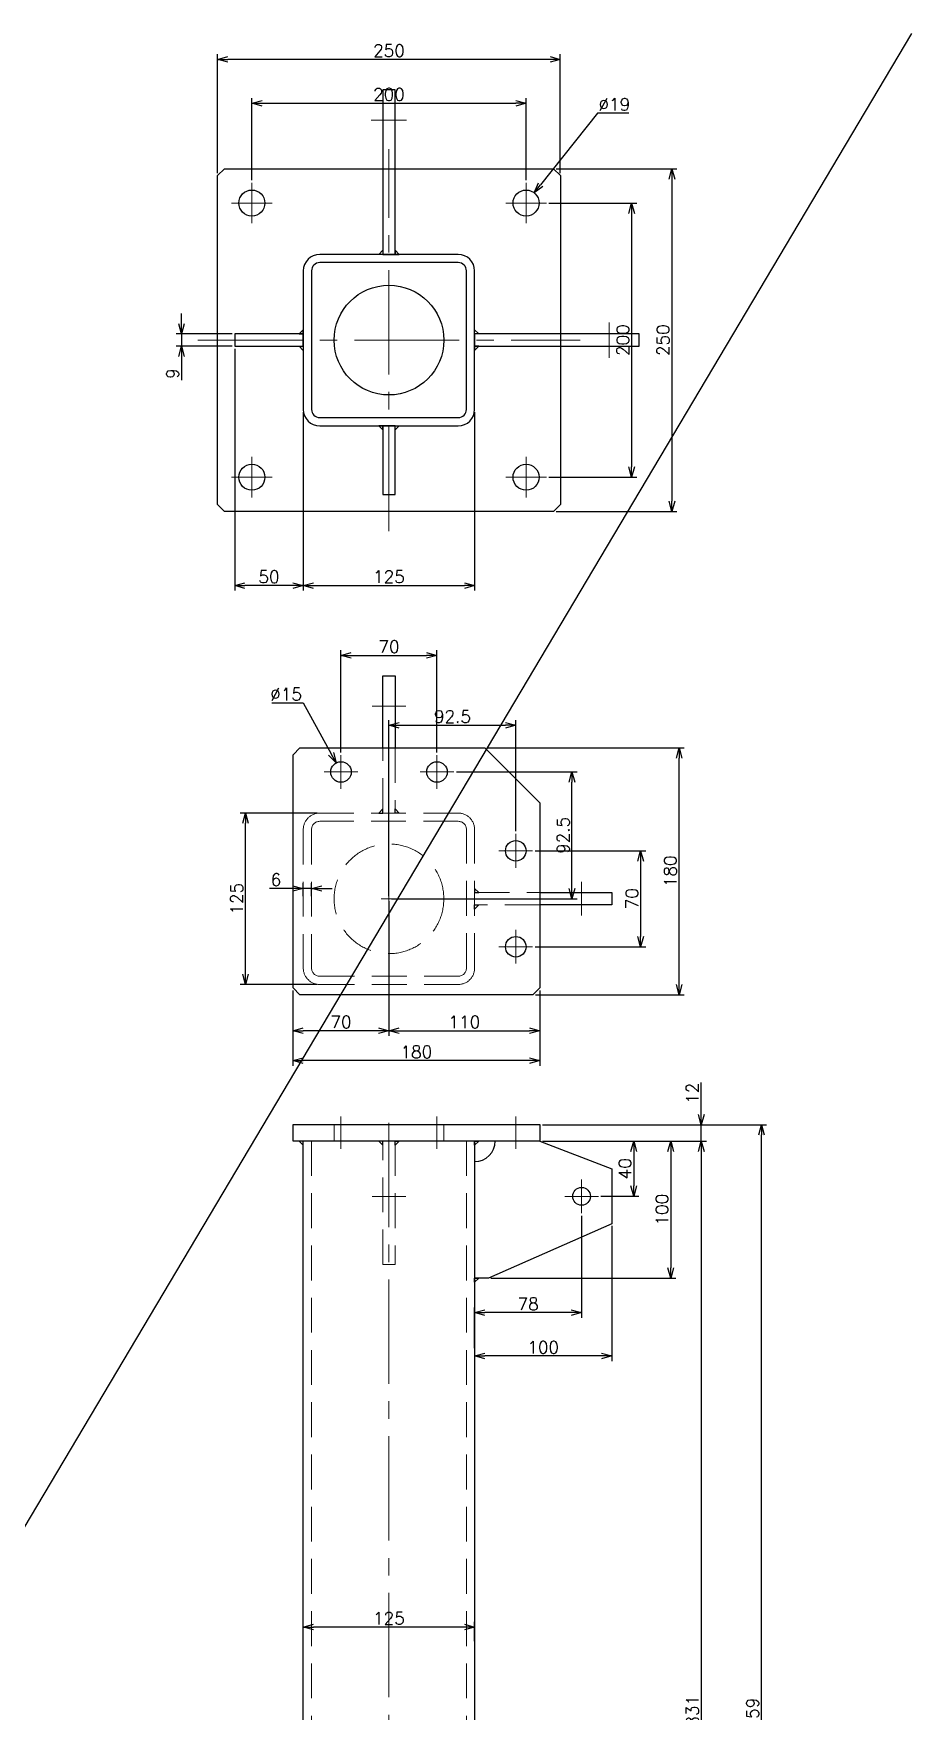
# Model space of a CAD drawing. Header units: millimetres. Extents: x -8731 to 85711, y -14522 to 31379.
# Drawn here: x 53669 to 54309, y -3110 to -1886 of the extents above; entities that cross this region are included whole.
import ezdxf

# ---------------------------------------------------------------- set-up
doc = ezdxf.new("R2010")
doc.units = ezdxf.units.MM
doc.header["$LTSCALE"] = 4
doc.header["$PDMODE"] = 99
doc.header["$PDSIZE"] = 1
doc.linetypes.add('CENTER2', pattern=[28.575, 19.05, -3.175, 3.175, -3.175])
doc.linetypes.add('HIDDEN', pattern=[9.525, 6.35, -3.175])
for name, color, linetype, lineweight in [('04_HIDDEN', 2, 'HIDDEN', 13), ('05_CENTER', 4, 'CENTER2', 13), ('08_DIM', 3, 'Continuous', 13)]:
    doc.layers.add(name, color=color, linetype=linetype, lineweight=lineweight)
doc.layers.add('10_DRAFT', color=8, linetype='Continuous', lineweight=0, plot=False)
doc.styles.add('KSS_TXT', font='txt.shx', dxfattribs={"bigfont": 'extfont2.shx'})
doc.dimstyles.new('KSS_DIM', dxfattribs={"dimscale": 3, "dimtxt": 3, "dimasz": 2.5, "dimexe": 1.25, "dimexo": 0.625, "dimtad": 1, "dimdsep": 46, "dimtxsty": 'KSS_TXT', "dimblk": 'OPEN30', "dimcen": 0, "dimazin": 2, "dimtfac": 0.75, "dimtmove": 0, "dimatfit": 3, "dimldrblk": 'OPEN30', "dimfxl": 1, "dimtolj": 1, "dimarcsym": 0})
doc.dimstyles.new('KSS_DIM$3', dxfattribs={"dimscale": 3, "dimtxt": 3, "dimasz": 2.5, "dimexe": 1.25, "dimexo": 0.625, "dimtad": 1, "dimtih": 1, "dimtoh": 1, "dimdsep": 46, "dimtxsty": 'KSS_TXT', "dimblk": 'OPEN30', "dimcen": 0, "dimazin": 2, "dimtfac": 0.75, "dimtofl": 0, "dimtmove": 0, "dimatfit": 3, "dimldrblk": 'OPEN30', "dimfxl": 1, "dimtolj": 1, "dimarcsym": 0})

# ---------------------------------------------------------------- blocks, each defined once
blk = doc.blocks.new('A$C67C4F6EB_1')
at = {"color": 0}
for p, q in [((50.5, 62.5), (-50.5, 62.5)), ((-62.5, 50.5), (-62.5, -50.5)), ((-56.5, 50.5), (-56.5, -50.5)), ((50.5, 56.5), (-50.5, 56.5)), ((56.5, -50.5), (56.5, 50.5)), ((62.5, -50.5), (62.5, 50.5)), ((-50.5, -56.5), (50.5, -56.5)), ((-50.5, -62.5), (50.5, -62.5))]:
    blk.add_line(p, q, dxfattribs=at)
for centre, radius, start, end in [((-50.5, 50.5), 12, 90, 180), ((50.5, 50.5), 12, 0, 90), ((-50.5, 50.5), 6, 90, 180), ((50.5, 50.5), 6, 0, 90), ((-50.5, -50.5), 12, 180, 270), ((-50.5, -50.5), 6, 180, 270), ((50.5, -50.5), 12, 270, 0), ((50.5, -50.5), 6, 270, 0)]:
    blk.add_arc(centre, radius, start, end, dxfattribs=at)
at = {"layer": '10_DRAFT'}
for p, q in [((5.7, 0), (-5.7, 0)), ((0, -5.7), (0, 5.7))]:
    blk.add_line(p, q, dxfattribs=at)
blk = doc.blocks.new('A$C04E11840_1')
at = {"color": 0}
for points in [[(-4.5, 62.5), (4.5, 62.5), (4.5, 182.5), (-4.5, 182.5)], [(-120, 125), (120, 125), (125, 120), (125, -120), (120, -125), (-120, -125), (-125, -120), (-125, 120)], [(-62.5, -4.5), (-62.5, 4.5), (-112.5, 4.5), (-112.5, -4.5)], [(62.5, 4.5), (62.5, -4.5), (182.5, -4.5), (182.5, 4.5)], [(4.5, -62.5), (-4.5, -62.5), (-4.5, -112.5), (4.5, -112.5)]]:
    blk.add_lwpolyline(points, close=True, dxfattribs=at)
at = {"color": 3}
for points in [[(-4.5, 62.5), (-7.5, 62.5), (-4.5, 65.5), (-4.5, 65.5)], [(4.5, 62.5), (7.5, 62.5), (4.5, 65.5), (4.5, 65.5)], [(-62.5, 4.5), (-62.5, 7.5), (-65.5, 4.5), (-65.5, 4.5)], [(62.5, 4.5), (62.5, 7.5), (65.5, 4.5), (65.5, 4.5)], [(-62.5, -4.5), (-62.5, -7.5), (-65.5, -4.5), (-65.5, -4.5)], [(62.5, -4.5), (62.5, -7.5), (65.5, -4.5), (65.5, -4.5)], [(-4.5, -62.5), (-7.5, -62.5), (-4.5, -65.5), (-4.5, -65.5)], [(4.5, -62.5), (7.5, -62.5), (4.5, -65.5), (4.5, -65.5)]]:
    blk.add_lwpolyline(points, close=True, dxfattribs=at)
at = {"color": 0}
for centre, radius in [((-100, 100), 9.5), ((100, 100), 9.5), ((0, 0), 40), ((-100, -100), 9.5), ((100, -100), 9.5)]:
    blk.add_circle(centre, radius, dxfattribs=at)
at = {"layer": '05_CENTER'}
for p, q in [((-12.9, 160.5), (12.9, 160.5)), ((0, -139.4), (0, 139.4)), ((-100, 85.2), (-100, 114.8)), ((100, 85.2), (100, 114.8)), ((-85.2, 100), (-114.8, 100)), ((114.8, 100), (85.2, 100)), ((160.5, 12.9), (160.5, -12.9)), ((-139.4, 0), (139.4, 0)), ((-100, -114.8), (-100, -85.2)), ((100, -114.8), (100, -85.2)), ((-85.2, -100), (-114.8, -100)), ((114.8, -100), (85.2, -100))]:
    blk.add_line(p, q, dxfattribs=at)
blk.add_blockref('A$C67C4F6EB_1', (0, 0))
blk = doc.blocks.new('_Open30')
at = {"color": 0, "linetype": 'ByBlock', "lineweight": -2}
for p, q in [((-1, 0.27), (0, 0)), ((0, 0), (-1, -0.27)), ((0, 0), (-1, 0))]:
    blk.add_line(p, q, dxfattribs=at)
blk = doc.blocks.new('*D1152')
at = {"layer": '08_DIM', "color": 0, "lineweight": -2, "transparency": 16777216}
for p, q in [((53842.3, -2374.3), (53865.2, -2374.3)), ((53865.2, -2374.3), (53885.6, -2411.6))]:
    blk.add_line(p, q, dxfattribs=at)
at = {"layer": 'Defpoints', "color": 0, "transparency": 16777216}
for p in [(53889.2, -2418.2), (53896.4, -2431.3)]:
    blk.add_point(p, dxfattribs=at)
at = {"layer": '08_DIM', "color": 0, "lineweight": -2, "transparency": 16777216, "xscale": 7.5, "yscale": 7.5, "zscale": 7.5, "rotation": 298.765717376101}
blk.add_blockref('_Open30', (53889.2, -2418.2), dxfattribs=at)
at = {"layer": '08_DIM', "color": 0, "transparency": 16777216, "insert": (53852.8, -2368), "char_height": 9, "attachment_point": 5, "style": 'KSS_TXT'}
blk.add_mtext('\\A1;%%C15', dxfattribs=at)
blk = doc.blocks.new('*D1153')
at = {"layer": '08_DIM', "color": 0, "lineweight": -2, "transparency": 16777216}
for p, q in [((53977, -2424.7), (54065, -2424.7)), ((54061.3, -2509.7), (54061.3, -2432.2)), ((53929.7, -2517.2), (54065, -2517.2))]:
    blk.add_line(p, q, dxfattribs=at)
at = {"layer": 'Defpoints', "color": 0, "transparency": 16777216}
for p in [(53975.2, -2424.7), (54061.3, -2424.7), (53927.8, -2517.2)]:
    blk.add_point(p, dxfattribs=at)
at = {"layer": '08_DIM', "color": 0, "lineweight": -2, "transparency": 16777216, "xscale": 7.5, "yscale": 7.5, "zscale": 7.5}
for p, rotation in [((54061.3, -2424.7), 90), ((54061.3, -2517.2), 270)]:
    blk.add_blockref('_Open30', p, dxfattribs=dict(at, rotation=rotation))
at = {"layer": '08_DIM', "color": 0, "transparency": 16777216, "insert": (54054.9, -2471), "char_height": 9, "attachment_point": 5, "rotation": 90, "style": 'KSS_TXT'}
blk.add_mtext('\\A1;92.5', dxfattribs=at)
blk = doc.blocks.new('*D1154')
at = {"layer": '08_DIM', "color": 0, "lineweight": -2, "transparency": 16777216}
for p, q in [((53927.8, -2515.4), (53927.8, -2386.9)), ((53935.3, -2390.7), (54012.8, -2390.7)), ((54020.3, -2468), (54020.3, -2386.9))]:
    blk.add_line(p, q, dxfattribs=at)
at = {"layer": 'Defpoints', "color": 0, "transparency": 16777216}
for p in [(54020.3, -2390.7), (54020.3, -2469.9), (53927.8, -2517.2)]:
    blk.add_point(p, dxfattribs=at)
at = {"layer": '08_DIM', "color": 0, "lineweight": -2, "transparency": 16777216, "xscale": 7.5, "yscale": 7.5, "zscale": 7.5, "rotation": 180}
blk.add_blockref('_Open30', (53927.8, -2390.7), dxfattribs=at)
at = {"layer": '08_DIM', "color": 0, "lineweight": -2, "transparency": 16777216, "xscale": 7.5, "yscale": 7.5, "zscale": 7.5}
blk.add_blockref('_Open30', (54020.3, -2390.7), dxfattribs=at)
at = {"layer": '08_DIM', "color": 0, "transparency": 16777216, "insert": (53974.1, -2384.3), "char_height": 9, "attachment_point": 5, "style": 'KSS_TXT'}
blk.add_mtext('\\A1;92.5', dxfattribs=at)
blk = doc.blocks.new('*D1181')
at = {"layer": '08_DIM', "color": 0, "lineweight": -2, "transparency": 16777216}
for p, q in [((53927.8, -2535.9), (53927.8, -2617.3)), ((53857.8, -2584.1), (53857.8, -2617.3)), ((53920.3, -2613.5), (53865.3, -2613.5))]:
    blk.add_line(p, q, dxfattribs=at)
at = {"layer": 'Defpoints', "color": 0, "transparency": 16777216}
for p in [(53927.8, -2534), (53857.8, -2582.2), (53857.8, -2613.5)]:
    blk.add_point(p, dxfattribs=at)
at = {"layer": '08_DIM', "color": 0, "lineweight": -2, "transparency": 16777216, "xscale": 7.5, "yscale": 7.5, "zscale": 7.5, "rotation": 180}
blk.add_blockref('_Open30', (53857.8, -2613.5), dxfattribs=at)
at = {"layer": '08_DIM', "color": 0, "lineweight": -2, "transparency": 16777216, "xscale": 7.5, "yscale": 7.5, "zscale": 7.5}
blk.add_blockref('_Open30', (53927.8, -2613.5), dxfattribs=at)
at = {"layer": '08_DIM', "color": 0, "transparency": 16777216, "insert": (53892.8, -2607.1), "char_height": 9, "attachment_point": 5, "style": 'KSS_TXT'}
blk.add_mtext('\\A1;70', dxfattribs=at)
blk = doc.blocks.new('*D1182')
at = {"layer": '08_DIM', "color": 0, "lineweight": -2, "transparency": 16777216}
for p, q in [((54084.7, -2694), (54110.1, -2694)), ((54106.3, -2701.5), (54106.3, -2726.7)), ((54082.4, -2734.2), (54110.1, -2734.2))]:
    blk.add_line(p, q, dxfattribs=at)
at = {"layer": 'Defpoints', "color": 0, "transparency": 16777216}
for p in [(54082.8, -2694), (54080.6, -2734.2), (54106.3, -2734.2)]:
    blk.add_point(p, dxfattribs=at)
at = {"layer": '08_DIM', "color": 0, "lineweight": -2, "transparency": 16777216, "xscale": 7.5, "yscale": 7.5, "zscale": 7.5}
for p, rotation in [((54106.3, -2694), 90), ((54106.3, -2734.2), 270)]:
    blk.add_blockref('_Open30', p, dxfattribs=dict(at, rotation=rotation))
at = {"layer": '08_DIM', "color": 0, "transparency": 16777216, "insert": (54100, -2714.1), "char_height": 9, "attachment_point": 5, "rotation": 90, "style": 'KSS_TXT'}
blk.add_mtext('\\A1;40', dxfattribs=at)
blk = doc.blocks.new('*D1183')
at = {"layer": '08_DIM', "color": 0, "lineweight": -2, "transparency": 16777216}
for p, q in [((54068.3, -2748.4), (54068.3, -2822.8)), ((53990.3, -2845.1), (53990.3, -2815.3)), ((54060.8, -2819.1), (53997.8, -2819.1))]:
    blk.add_line(p, q, dxfattribs=at)
at = {"layer": 'Defpoints', "color": 0, "transparency": 16777216}
for p in [(54068.3, -2746.5), (53990.3, -2819.1), (53990.3, -2847)]:
    blk.add_point(p, dxfattribs=at)
at = {"layer": '08_DIM', "color": 0, "lineweight": -2, "transparency": 16777216, "xscale": 7.5, "yscale": 7.5, "zscale": 7.5, "rotation": 180}
blk.add_blockref('_Open30', (53990.3, -2819.1), dxfattribs=at)
at = {"layer": '08_DIM', "color": 0, "lineweight": -2, "transparency": 16777216, "xscale": 7.5, "yscale": 7.5, "zscale": 7.5}
blk.add_blockref('_Open30', (54068.3, -2819.1), dxfattribs=at)
at = {"layer": '08_DIM', "color": 0, "transparency": 16777216, "insert": (54029.3, -2812.7), "char_height": 9, "attachment_point": 5, "style": 'KSS_TXT'}
blk.add_mtext('\\A1;78', dxfattribs=at)
blk = doc.blocks.new('*D1184')
at = {"layer": '08_DIM', "color": 0, "lineweight": -2, "transparency": 16777216}
for p, q in [((54090.3, -2755.9), (54090.3, -2854.5)), ((53990.3, -2848.9), (53990.3, -2854.5)), ((54082.8, -2850.7), (53997.8, -2850.7))]:
    blk.add_line(p, q, dxfattribs=at)
at = {"layer": 'Defpoints', "color": 0, "transparency": 16777216}
for p in [(54090.3, -2754), (53990.3, -2847), (53990.3, -2850.7)]:
    blk.add_point(p, dxfattribs=at)
at = {"layer": '08_DIM', "color": 0, "lineweight": -2, "transparency": 16777216, "xscale": 7.5, "yscale": 7.5, "zscale": 7.5, "rotation": 180}
blk.add_blockref('_Open30', (53990.3, -2850.7), dxfattribs=at)
at = {"layer": '08_DIM', "color": 0, "lineweight": -2, "transparency": 16777216, "xscale": 7.5, "yscale": 7.5, "zscale": 7.5}
blk.add_blockref('_Open30', (54090.3, -2850.7), dxfattribs=at)
at = {"layer": '08_DIM', "color": 0, "transparency": 16777216, "insert": (54040.3, -2844.4), "char_height": 9, "attachment_point": 5, "style": 'KSS_TXT'}
blk.add_mtext('\\A1;100', dxfattribs=at)
blk = doc.blocks.new('*D1185')
at = {"layer": '08_DIM', "color": 0, "lineweight": -2, "transparency": 16777216}
for p, q in [((54054.7, -2694), (54137.1, -2694)), ((54133.3, -2701.5), (54133.3, -2786.5)), ((54002.2, -2794), (54137.1, -2794))]:
    blk.add_line(p, q, dxfattribs=at)
at = {"layer": 'Defpoints', "color": 0, "transparency": 16777216}
for p in [(54052.8, -2694), (54000.3, -2794), (54133.3, -2794)]:
    blk.add_point(p, dxfattribs=at)
at = {"layer": '08_DIM', "color": 0, "lineweight": -2, "transparency": 16777216, "xscale": 7.5, "yscale": 7.5, "zscale": 7.5}
for p, rotation in [((54133.3, -2694), 90), ((54133.3, -2794), 270)]:
    blk.add_blockref('_Open30', p, dxfattribs=dict(at, rotation=rotation))
at = {"layer": '08_DIM', "color": 0, "transparency": 16777216, "insert": (54127, -2744), "char_height": 9, "attachment_point": 5, "rotation": 90, "style": 'KSS_TXT'}
blk.add_mtext('\\A1;100', dxfattribs=at)
blk = doc.blocks.new('*D1206')
at = {"layer": '08_DIM', "color": 0, "lineweight": -2, "transparency": 16777216}
for p, q in [((54079.8, -1944.3), (54038.4, -1996.5)), ((54102.7, -1944.3), (54079.8, -1944.3))]:
    blk.add_line(p, q, dxfattribs=at)
at = {"layer": 'Defpoints', "color": 0, "transparency": 16777216}
for p in [(54033.7, -2002.3), (54021.9, -2017.2)]:
    blk.add_point(p, dxfattribs=at)
at = {"layer": '08_DIM', "color": 0, "lineweight": -2, "transparency": 16777216, "xscale": 7.5, "yscale": 7.5, "zscale": 7.5, "rotation": 231.5326932619936}
blk.add_blockref('_Open30', (54033.7, -2002.3), dxfattribs=at)
at = {"layer": '08_DIM', "color": 0, "transparency": 16777216, "insert": (54092.2, -1937.9), "char_height": 9, "attachment_point": 5, "style": 'KSS_TXT'}
blk.add_mtext('\\A1;%%C19', dxfattribs=at)
blk = doc.blocks.new('*D1207')
at = {"layer": '08_DIM', "color": 0, "lineweight": -2, "transparency": 16777216}
for p, q in [((53865.3, -2515.4), (53865.3, -2505.9)), ((53871.3, -2515.4), (53871.3, -2505.9)), ((53857.8, -2509.7), (53840.6, -2509.7)), ((53871.3, -2509.7), (53865.3, -2509.7)), ((53878.8, -2509.7), (53886.3, -2509.7))]:
    blk.add_line(p, q, dxfattribs=at)
at = {"layer": 'Defpoints', "color": 0, "transparency": 16777216}
for p in [(53865.3, -2509.7), (53865.3, -2517.2), (53871.3, -2517.2)]:
    blk.add_point(p, dxfattribs=at)
at = {"layer": '08_DIM', "color": 0, "lineweight": -2, "transparency": 16777216, "xscale": 7.5, "yscale": 7.5, "zscale": 7.5}
blk.add_blockref('_Open30', (53865.3, -2509.7), dxfattribs=at)
at = {"layer": '08_DIM', "color": 0, "lineweight": -2, "transparency": 16777216, "xscale": 7.5, "yscale": 7.5, "zscale": 7.5, "rotation": 180}
blk.add_blockref('_Open30', (53871.3, -2509.7), dxfattribs=at)
at = {"layer": '08_DIM', "color": 0, "transparency": 16777216, "insert": (53845.4, -2503.3), "char_height": 9, "attachment_point": 5, "style": 'KSS_TXT'}
blk.add_mtext('\\A1;6', dxfattribs=at)
blk = doc.blocks.new('*D1208')
at = {"layer": '08_DIM', "color": 0, "lineweight": -2, "transparency": 16777216}
for p, q in [((53892.8, -2410.5), (53892.8, -2335.9)), ((53962.8, -2410.5), (53962.8, -2335.9)), ((53900.3, -2339.7), (53955.3, -2339.7))]:
    blk.add_line(p, q, dxfattribs=at)
at = {"layer": 'Defpoints', "color": 0, "transparency": 16777216}
for p in [(53962.8, -2339.7), (53892.8, -2412.4), (53962.8, -2412.4)]:
    blk.add_point(p, dxfattribs=at)
at = {"layer": '08_DIM', "color": 0, "lineweight": -2, "transparency": 16777216, "xscale": 7.5, "yscale": 7.5, "zscale": 7.5, "rotation": 180}
blk.add_blockref('_Open30', (53892.8, -2339.7), dxfattribs=at)
at = {"layer": '08_DIM', "color": 0, "lineweight": -2, "transparency": 16777216, "xscale": 7.5, "yscale": 7.5, "zscale": 7.5}
blk.add_blockref('_Open30', (53962.8, -2339.7), dxfattribs=at)
at = {"layer": '08_DIM', "color": 0, "transparency": 16777216, "insert": (53927.8, -2333.3), "char_height": 9, "attachment_point": 5, "style": 'KSS_TXT'}
blk.add_mtext('\\A1;70', dxfattribs=at)
blk = doc.blocks.new('*D1209')
at = {"layer": '08_DIM', "color": 0, "lineweight": -2, "transparency": 16777216}
for p, q in [((53875.4, -2454.7), (53819.4, -2454.7)), ((53823.2, -2572.2), (53823.2, -2462.2)), ((53875.4, -2579.7), (53819.4, -2579.7))]:
    blk.add_line(p, q, dxfattribs=at)
at = {"layer": 'Defpoints', "color": 0, "transparency": 16777216}
for p in [(53823.2, -2454.7), (53877.3, -2454.7), (53877.3, -2579.7)]:
    blk.add_point(p, dxfattribs=at)
at = {"layer": '08_DIM', "color": 0, "lineweight": -2, "transparency": 16777216, "xscale": 7.5, "yscale": 7.5, "zscale": 7.5}
for p, rotation in [((53823.2, -2454.7), 90), ((53823.2, -2579.7), 270)]:
    blk.add_blockref('_Open30', p, dxfattribs=dict(at, rotation=rotation))
at = {"layer": '08_DIM', "color": 0, "transparency": 16777216, "insert": (53816.8, -2517.2), "char_height": 9, "attachment_point": 5, "rotation": 90, "style": 'KSS_TXT'}
blk.add_mtext('\\A1;125', dxfattribs=at)
blk = doc.blocks.new('*D1210')
at = {"layer": '08_DIM', "color": 0, "lineweight": -2, "transparency": 16777216}
for p, q in [((53865.3, -3058.6), (53865.3, -3044.7)), ((53990.3, -3058.6), (53990.3, -3044.7)), ((53982.8, -3048.4), (53872.8, -3048.4))]:
    blk.add_line(p, q, dxfattribs=at)
at = {"layer": 'Defpoints', "color": 0, "transparency": 16777216}
for p in [(53865.3, -3048.4), (53865.3, -3060.5), (53990.3, -3060.5)]:
    blk.add_point(p, dxfattribs=at)
at = {"layer": '08_DIM', "color": 0, "lineweight": -2, "transparency": 16777216, "xscale": 7.5, "yscale": 7.5, "zscale": 7.5, "rotation": 180}
blk.add_blockref('_Open30', (53865.3, -3048.4), dxfattribs=at)
at = {"layer": '08_DIM', "color": 0, "lineweight": -2, "transparency": 16777216, "xscale": 7.5, "yscale": 7.5, "zscale": 7.5}
blk.add_blockref('_Open30', (53990.3, -3048.4), dxfattribs=at)
at = {"layer": '08_DIM', "color": 0, "transparency": 16777216, "insert": (53927.8, -3042), "char_height": 9, "attachment_point": 5, "style": 'KSS_TXT'}
blk.add_mtext('\\A1;125', dxfattribs=at)
blk = doc.blocks.new('*D1214')
at = {"layer": '08_DIM', "color": 0, "lineweight": -2, "transparency": 16777216}
for p, q in [((54039.7, -2682), (54203.3, -2682)), ((54199.5, -3533.5), (54199.5, -2689.5)), ((54054.7, -3541), (54203.3, -3541))]:
    blk.add_line(p, q, dxfattribs=at)
at = {"layer": 'Defpoints', "color": 0, "transparency": 16777216}
for p in [(54037.8, -2682), (54199.5, -2682), (54052.8, -3541)]:
    blk.add_point(p, dxfattribs=at)
at = {"layer": '08_DIM', "color": 0, "lineweight": -2, "transparency": 16777216, "xscale": 7.5, "yscale": 7.5, "zscale": 7.5}
for p, rotation in [((54199.5, -2682), 90), ((54199.5, -3541), 270)]:
    blk.add_blockref('_Open30', p, dxfattribs=dict(at, rotation=rotation))
at = {"layer": '08_DIM', "color": 0, "transparency": 16777216, "insert": (54193.1, -3111.5), "char_height": 9, "attachment_point": 5, "rotation": 90, "style": 'KSS_TXT'}
blk.add_mtext('\\A1;859', dxfattribs=at)
blk = doc.blocks.new('*D1216')
at = {"layer": '08_DIM', "color": 0, "lineweight": -2, "transparency": 16777216}
for p, q in [((54039.7, -2694), (54159.3, -2694)), ((54155.6, -2701.5), (54155.6, -3517.5)), ((54054.7, -3525), (54159.3, -3525))]:
    blk.add_line(p, q, dxfattribs=at)
at = {"layer": 'Defpoints', "color": 0, "transparency": 16777216}
for p in [(54037.8, -2694), (54052.8, -3525), (54155.6, -3525)]:
    blk.add_point(p, dxfattribs=at)
at = {"layer": '08_DIM', "color": 0, "lineweight": -2, "transparency": 16777216, "xscale": 7.5, "yscale": 7.5, "zscale": 7.5}
for p, rotation in [((54155.6, -2694), 90), ((54155.6, -3525), 270)]:
    blk.add_blockref('_Open30', p, dxfattribs=dict(at, rotation=rotation))
at = {"layer": '08_DIM', "color": 0, "transparency": 16777216, "insert": (54149.2, -3109.5), "char_height": 9, "attachment_point": 5, "rotation": 90, "style": 'KSS_TXT'}
blk.add_mtext('\\A1;831', dxfattribs=at)
blk = doc.blocks.new('*D1217')
at = {"layer": '08_DIM', "color": 0, "lineweight": -2, "transparency": 16777216}
for p, q in [((54155.6, -2674.5), (54155.6, -2651.2)), ((54039.7, -2682), (54159.3, -2682)), ((54155.6, -2694), (54155.6, -2682)), ((54039.7, -2694), (54159.3, -2694)), ((54155.6, -2701.5), (54155.6, -2709))]:
    blk.add_line(p, q, dxfattribs=at)
at = {"layer": 'Defpoints', "color": 0, "transparency": 16777216}
for p in [(54037.8, -2682), (54155.6, -2682), (54037.8, -2694)]:
    blk.add_point(p, dxfattribs=at)
at = {"layer": '08_DIM', "color": 0, "lineweight": -2, "transparency": 16777216, "xscale": 7.5, "yscale": 7.5, "zscale": 7.5}
for p, rotation in [((54155.6, -2682), 270), ((54155.6, -2694), 90)]:
    blk.add_blockref('_Open30', p, dxfattribs=dict(at, rotation=rotation))
at = {"layer": '08_DIM', "color": 0, "transparency": 16777216, "insert": (54149.2, -2659.1), "char_height": 9, "attachment_point": 5, "rotation": 90, "style": 'KSS_TXT'}
blk.add_mtext('\\A1;12', dxfattribs=at)
blk = doc.blocks.new('*D1218')
at = {"layer": '08_DIM', "color": 0, "lineweight": -2, "transparency": 16777216}
for p, q in [((53857.8, -2584.1), (53857.8, -2639.1)), ((54037.8, -2584.1), (54037.8, -2639.1)), ((54030.3, -2635.3), (53865.3, -2635.3))]:
    blk.add_line(p, q, dxfattribs=at)
at = {"layer": 'Defpoints', "color": 0, "transparency": 16777216}
for p in [(53857.8, -2582.2), (54037.8, -2582.2), (53857.8, -2635.3)]:
    blk.add_point(p, dxfattribs=at)
at = {"layer": '08_DIM', "color": 0, "lineweight": -2, "transparency": 16777216, "xscale": 7.5, "yscale": 7.5, "zscale": 7.5, "rotation": 180}
blk.add_blockref('_Open30', (53857.8, -2635.3), dxfattribs=at)
at = {"layer": '08_DIM', "color": 0, "lineweight": -2, "transparency": 16777216, "xscale": 7.5, "yscale": 7.5, "zscale": 7.5}
blk.add_blockref('_Open30', (54037.8, -2635.3), dxfattribs=at)
at = {"layer": '08_DIM', "color": 0, "transparency": 16777216, "insert": (53947.8, -2628.9), "char_height": 9, "attachment_point": 5, "style": 'KSS_TXT'}
blk.add_mtext('\\A1;180', dxfattribs=at)
blk = doc.blocks.new('*D1219')
at = {"layer": '08_DIM', "color": 0, "lineweight": -2, "transparency": 16777216}
for p, q in [((53927.8, -2519.1), (53927.8, -2617.3)), ((54037.8, -2584.1), (54037.8, -2617.3)), ((53935.3, -2613.5), (54030.3, -2613.5))]:
    blk.add_line(p, q, dxfattribs=at)
at = {"layer": 'Defpoints', "color": 0, "transparency": 16777216}
for p in [(53927.8, -2517.2), (54037.8, -2582.2), (54037.8, -2613.5)]:
    blk.add_point(p, dxfattribs=at)
at = {"layer": '08_DIM', "color": 0, "lineweight": -2, "transparency": 16777216, "xscale": 7.5, "yscale": 7.5, "zscale": 7.5, "rotation": 180}
blk.add_blockref('_Open30', (53927.8, -2613.5), dxfattribs=at)
at = {"layer": '08_DIM', "color": 0, "lineweight": -2, "transparency": 16777216, "xscale": 7.5, "yscale": 7.5, "zscale": 7.5}
blk.add_blockref('_Open30', (54037.8, -2613.5), dxfattribs=at)
at = {"layer": '08_DIM', "color": 0, "transparency": 16777216, "insert": (53982.8, -2607.1), "char_height": 9, "attachment_point": 5, "style": 'KSS_TXT'}
blk.add_mtext('\\A1;110', dxfattribs=at)
blk = doc.blocks.new('*D1220')
at = {"layer": '08_DIM', "color": 0, "lineweight": -2, "transparency": 16777216}
for p, q in [((53999.7, -2407.2), (54143.2, -2407.2)), ((54139.5, -2579.7), (54139.5, -2414.7)), ((54034.7, -2587.2), (54143.2, -2587.2))]:
    blk.add_line(p, q, dxfattribs=at)
at = {"layer": 'Defpoints', "color": 0, "transparency": 16777216}
for p in [(53997.8, -2407.2), (54139.5, -2407.2), (54032.8, -2587.2)]:
    blk.add_point(p, dxfattribs=at)
at = {"layer": '08_DIM', "color": 0, "lineweight": -2, "transparency": 16777216, "xscale": 7.5, "yscale": 7.5, "zscale": 7.5}
for p, rotation in [((54139.5, -2407.2), 90), ((54139.5, -2587.2), 270)]:
    blk.add_blockref('_Open30', p, dxfattribs=dict(at, rotation=rotation))
at = {"layer": '08_DIM', "color": 0, "transparency": 16777216, "insert": (54133.1, -2497.2), "char_height": 9, "attachment_point": 5, "rotation": 90, "style": 'KSS_TXT'}
blk.add_mtext('\\A1;180', dxfattribs=at)
blk = doc.blocks.new('*D1221')
at = {"layer": '08_DIM', "color": 0, "lineweight": -2, "transparency": 16777216}
for p, q in [((54034.5, -2482.2), (54115.2, -2482.2)), ((54111.4, -2489.7), (54111.4, -2544.7)), ((54034.5, -2552.2), (54115.2, -2552.2))]:
    blk.add_line(p, q, dxfattribs=at)
at = {"layer": 'Defpoints', "color": 0, "transparency": 16777216}
for p in [(54032.7, -2482.2), (54032.7, -2552.2), (54111.4, -2552.2)]:
    blk.add_point(p, dxfattribs=at)
at = {"layer": '08_DIM', "color": 0, "lineweight": -2, "transparency": 16777216, "xscale": 7.5, "yscale": 7.5, "zscale": 7.5}
for p, rotation in [((54111.4, -2482.2), 90), ((54111.4, -2552.2), 270)]:
    blk.add_blockref('_Open30', p, dxfattribs=dict(at, rotation=rotation))
at = {"layer": '08_DIM', "color": 0, "transparency": 16777216, "insert": (54105, -2517.2), "char_height": 9, "attachment_point": 5, "rotation": 90, "style": 'KSS_TXT'}
blk.add_mtext('\\A1;70', dxfattribs=at)
blk = doc.blocks.new('*D1222')
at = {"layer": '08_DIM', "color": 0, "lineweight": -2, "transparency": 16777216}
for p, q in [((53776.5, -2097.8), (53776.5, -2090.3)), ((53813.4, -2105.3), (53772.7, -2105.3)), ((53813.4, -2114.3), (53772.7, -2114.3)), ((53776.5, -2105.3), (53776.5, -2114.3)), ((53776.5, -2121.8), (53776.5, -2139))]:
    blk.add_line(p, q, dxfattribs=at)
at = {"layer": 'Defpoints', "color": 0, "transparency": 16777216}
for p in [(53776.5, -2114.3), (53815.3, -2105.3), (53815.3, -2114.3)]:
    blk.add_point(p, dxfattribs=at)
at = {"layer": '08_DIM', "color": 0, "lineweight": -2, "transparency": 16777216, "xscale": 7.5, "yscale": 7.5, "zscale": 7.5}
for p, rotation in [((53776.5, -2105.3), 270), ((53776.5, -2114.3), 90)]:
    blk.add_blockref('_Open30', p, dxfattribs=dict(at, rotation=rotation))
at = {"layer": '08_DIM', "color": 0, "transparency": 16777216, "insert": (53770.1, -2134.2), "char_height": 9, "attachment_point": 5, "rotation": 90, "style": 'KSS_TXT'}
blk.add_mtext('\\A1;9', dxfattribs=at)
blk = doc.blocks.new('*D1223')
at = {"layer": '08_DIM', "color": 0, "lineweight": -2, "transparency": 16777216}
for p, q in [((53815.3, -2116.2), (53815.3, -2292.5)), ((53865.3, -2162.2), (53865.3, -2292.5)), ((53857.8, -2288.8), (53822.8, -2288.8))]:
    blk.add_line(p, q, dxfattribs=at)
at = {"layer": 'Defpoints', "color": 0, "transparency": 16777216}
for p in [(53815.3, -2114.3), (53865.3, -2160.3), (53815.3, -2288.8)]:
    blk.add_point(p, dxfattribs=at)
at = {"layer": '08_DIM', "color": 0, "lineweight": -2, "transparency": 16777216, "xscale": 7.5, "yscale": 7.5, "zscale": 7.5, "rotation": 180}
blk.add_blockref('_Open30', (53815.3, -2288.8), dxfattribs=at)
at = {"layer": '08_DIM', "color": 0, "lineweight": -2, "transparency": 16777216, "xscale": 7.5, "yscale": 7.5, "zscale": 7.5}
blk.add_blockref('_Open30', (53865.3, -2288.8), dxfattribs=at)
at = {"layer": '08_DIM', "color": 0, "transparency": 16777216, "insert": (53840.3, -2282.4), "char_height": 9, "attachment_point": 5, "style": 'KSS_TXT'}
blk.add_mtext('\\A1;50', dxfattribs=at)
blk = doc.blocks.new('*D1224')
at = {"layer": '08_DIM', "color": 0, "lineweight": -2, "transparency": 16777216}
for p, q in [((53865.3, -2162.2), (53865.3, -2292.5)), ((53990.3, -2162.2), (53990.3, -2292.5)), ((53872.8, -2288.8), (53982.8, -2288.8))]:
    blk.add_line(p, q, dxfattribs=at)
at = {"layer": 'Defpoints', "color": 0, "transparency": 16777216}
for p in [(53865.3, -2160.3), (53990.3, -2160.3), (53990.3, -2288.8)]:
    blk.add_point(p, dxfattribs=at)
at = {"layer": '08_DIM', "color": 0, "lineweight": -2, "transparency": 16777216, "xscale": 7.5, "yscale": 7.5, "zscale": 7.5, "rotation": 180}
blk.add_blockref('_Open30', (53865.3, -2288.8), dxfattribs=at)
at = {"layer": '08_DIM', "color": 0, "lineweight": -2, "transparency": 16777216, "xscale": 7.5, "yscale": 7.5, "zscale": 7.5}
blk.add_blockref('_Open30', (53990.3, -2288.8), dxfattribs=at)
at = {"layer": '08_DIM', "color": 0, "transparency": 16777216, "insert": (53927.8, -2282.4), "char_height": 9, "attachment_point": 5, "style": 'KSS_TXT'}
blk.add_mtext('\\A1;125', dxfattribs=at)
blk = doc.blocks.new('*D1225')
at = {"layer": '08_DIM', "color": 0, "lineweight": -2, "transparency": 16777216}
for p, q in [((54049.7, -1984.8), (54137.9, -1984.8)), ((54134.2, -1992.3), (54134.2, -2227.3)), ((54049.7, -2234.8), (54137.9, -2234.8))]:
    blk.add_line(p, q, dxfattribs=at)
at = {"layer": 'Defpoints', "color": 0, "transparency": 16777216}
for p in [(54047.8, -1984.8), (54047.8, -2234.8), (54134.2, -2234.8)]:
    blk.add_point(p, dxfattribs=at)
at = {"layer": '08_DIM', "color": 0, "lineweight": -2, "transparency": 16777216, "xscale": 7.5, "yscale": 7.5, "zscale": 7.5}
for p, rotation in [((54134.2, -1984.8), 90), ((54134.2, -2234.8), 270)]:
    blk.add_blockref('_Open30', p, dxfattribs=dict(at, rotation=rotation))
at = {"layer": '08_DIM', "color": 0, "transparency": 16777216, "insert": (54127.8, -2109.8), "char_height": 9, "attachment_point": 5, "rotation": 90, "style": 'KSS_TXT'}
blk.add_mtext('\\A1;250', dxfattribs=at)
blk = doc.blocks.new('*D1226')
at = {"layer": '08_DIM', "color": 0, "lineweight": -2, "transparency": 16777216}
for p, q in [((54044.5, -2009.8), (54108.6, -2009.8)), ((54104.8, -2017.3), (54104.8, -2202.3)), ((54044.5, -2209.8), (54108.6, -2209.8))]:
    blk.add_line(p, q, dxfattribs=at)
at = {"layer": 'Defpoints', "color": 0, "transparency": 16777216}
for p in [(54042.6, -2009.8), (54042.6, -2209.8), (54104.8, -2209.8)]:
    blk.add_point(p, dxfattribs=at)
at = {"layer": '08_DIM', "color": 0, "lineweight": -2, "transparency": 16777216, "xscale": 7.5, "yscale": 7.5, "zscale": 7.5}
for p, rotation in [((54104.8, -2009.8), 90), ((54104.8, -2209.8), 270)]:
    blk.add_blockref('_Open30', p, dxfattribs=dict(at, rotation=rotation))
at = {"layer": '08_DIM', "color": 0, "transparency": 16777216, "insert": (54098.4, -2109.8), "char_height": 9, "attachment_point": 5, "rotation": 90, "style": 'KSS_TXT'}
blk.add_mtext('\\A1;200', dxfattribs=at)
blk = doc.blocks.new('*D1227')
at = {"layer": '08_DIM', "color": 0, "lineweight": -2, "transparency": 16777216}
for p, q in [((53802.8, -1987.9), (53802.8, -1901.2)), ((54045.3, -1905), (53810.3, -1905)), ((54052.8, -1987.9), (54052.8, -1901.2))]:
    blk.add_line(p, q, dxfattribs=at)
at = {"layer": 'Defpoints', "color": 0, "transparency": 16777216}
for p in [(53802.8, -1905), (53802.8, -1989.8), (54052.8, -1989.8)]:
    blk.add_point(p, dxfattribs=at)
at = {"layer": '08_DIM', "color": 0, "lineweight": -2, "transparency": 16777216, "xscale": 7.5, "yscale": 7.5, "zscale": 7.5, "rotation": 180}
blk.add_blockref('_Open30', (53802.8, -1905), dxfattribs=at)
at = {"layer": '08_DIM', "color": 0, "lineweight": -2, "transparency": 16777216, "xscale": 7.5, "yscale": 7.5, "zscale": 7.5}
blk.add_blockref('_Open30', (54052.8, -1905), dxfattribs=at)
at = {"layer": '08_DIM', "color": 0, "transparency": 16777216, "insert": (53927.8, -1898.6), "char_height": 9, "attachment_point": 5, "style": 'KSS_TXT'}
blk.add_mtext('\\A1;250', dxfattribs=at)
blk = doc.blocks.new('*D1228')
at = {"layer": '08_DIM', "color": 0, "lineweight": -2, "transparency": 16777216}
for p, q in [((53827.8, -1993.1), (53827.8, -1933.3)), ((54027.8, -1993.1), (54027.8, -1933.3)), ((53835.3, -1937), (54020.3, -1937))]:
    blk.add_line(p, q, dxfattribs=at)
at = {"layer": 'Defpoints', "color": 0, "transparency": 16777216}
for p in [(54027.8, -1937), (53827.8, -1995), (54027.8, -1995)]:
    blk.add_point(p, dxfattribs=at)
at = {"layer": '08_DIM', "color": 0, "lineweight": -2, "transparency": 16777216, "xscale": 7.5, "yscale": 7.5, "zscale": 7.5, "rotation": 180}
blk.add_blockref('_Open30', (53827.8, -1937), dxfattribs=at)
at = {"layer": '08_DIM', "color": 0, "lineweight": -2, "transparency": 16777216, "xscale": 7.5, "yscale": 7.5, "zscale": 7.5}
blk.add_blockref('_Open30', (54027.8, -1937), dxfattribs=at)
at = {"layer": '08_DIM', "color": 0, "transparency": 16777216, "insert": (53927.8, -1930.6), "char_height": 9, "attachment_point": 5, "style": 'KSS_TXT'}
blk.add_mtext('\\A1;200', dxfattribs=at)
blk = doc.blocks.new('A$C48715C6C_1')
at = {"color": 0}
for p, q in [((-62.5, 16), (-62.5, 847)), ((62.5, 847), (62.5, 16)), ((110, 847), (162.5, 826.7)), ((162.5, 826.7), (162.5, 786.7)), ((162.5, 786.7), (72.5, 747)), ((72.5, 747), (62.5, 747)), ((62.5, 136), (72.5, 136)), ((182.5, 80), (72.5, 136)), ((182.5, 40), (182.5, 80)), ((125, 16), (182.5, 40))]:
    blk.add_line(p, q, dxfattribs=at)
for points in [[(-70, 859), (110, 859), (110, 847), (-70, 847)], [(-62.5, 16), (-112.5, 16), (-112.5, 136), (-82.5, 166), (-62.5, 166)], [(-4.5, 16), (4.5, 16), (4.5, 166), (-4.5, 166)], [(-125, 0), (125, 0), (125, 16), (-125, 16)]]:
    blk.add_lwpolyline(points, close=True, dxfattribs=at)
at = {"color": 3}
for points in [[(-62.5, 847), (-65.5, 847), (-62.5, 844), (-62.5, 844)], [(-4.5, 847), (-7.5, 847), (-4.5, 844), (-4.5, 844)], [(4.5, 847), (7.5, 847), (4.5, 844), (4.5, 844)], [(62.5, 847), (65.5, 847), (62.5, 844), (62.5, 844)], [(62.5, 747), (65.5, 747), (62.5, 744), (62.5, 744)], [(-62.5, 166), (-65.5, 166), (-62.5, 169), (-62.5, 169)], [(62.5, 136), (65.5, 136), (62.5, 139), (62.5, 139)], [(-112.5, 16), (-115.5, 16), (-112.5, 19), (-112.5, 19)], [(-62.5, 16), (-65.5, 16), (-62.5, 19), (-62.5, 19)], [(-4.5, 16), (-7.5, 16), (-4.5, 19), (-4.5, 19)], [(4.5, 16), (7.5, 16), (4.5, 19), (4.5, 19)], [(62.5, 16), (65.5, 16), (62.5, 19), (62.5, 19)]]:
    blk.add_lwpolyline(points, close=True, dxfattribs=at)
at = {"color": 0}
for centre in [(140.5, 806.7), (160.5, 59.9)]:
    blk.add_circle(centre, 6.5, dxfattribs=at)
for centre, start, end in [((62.5, 847), 270, 0), ((-62.5, 16), 90, 180), ((62.5, 16), 0, 90)]:
    blk.add_arc(centre, 15, start, end, dxfattribs=at)
at = {"layer": '04_HIDDEN'}
for p, q in [((-40, 847), (-40, 859)), ((40, 847), (40, 859)), ((-56.5, 847), (-56.5, 16)), ((56.5, 847), (56.5, 16)), ((-40, 0), (-40, 16)), ((40, 0), (40, 16))]:
    blk.add_line(p, q, dxfattribs=at)
blk.add_lwpolyline([(-4.5, 847), (4.5, 847), (4.5, 757), (-4.5, 757)], close=True, dxfattribs=at)
at = {"layer": '05_CENTER'}
for p, q in [((-35, 865), (-35, 841.4)), ((0, -15.9), (0, 866.2)), ((35, 865), (35, 841.4)), ((92.5, 865), (92.5, 841.4)), ((140.5, 819), (140.5, 794.5)), ((12.3, 806.7), (-12.3, 806.7)), ((152.8, 806.7), (128.2, 806.7)), ((160.5, 47.6), (160.5, 72.1)), ((172.8, 59.9), (148.2, 59.9)), ((-100, -10.5), (-100, 25.6)), ((100, -10.5), (100, 25.6))]:
    blk.add_line(p, q, dxfattribs=at)
blk = doc.blocks.new('A$C4D2C4621_1')
at = {"color": 0}
for points in [[(-4.5, 110), (-4.5, 162.5), (4.5, 162.5), (4.5, 110)], [(110, 4.5), (162.5, 4.5), (162.5, -4.5), (110, -4.5)]]:
    blk.add_lwpolyline(points, dxfattribs=at)
blk.add_lwpolyline([(-65, 110), (70, 110), (110, 70), (110, -65), (105, -70), (-65, -70), (-70, -65), (-70, 105)], close=True, dxfattribs=at)
at = {"color": 3}
for points in [[(-4.5, 62.5), (-4.5, 65.5), (-4.5, 65.5), (-7.5, 62.5)], [(4.5, 62.5), (4.5, 65.5), (4.5, 65.5), (7.5, 62.5)], [(62.5, 4.5), (65.5, 4.5), (65.5, 4.5), (62.5, 7.5)], [(62.5, -4.5), (65.5, -4.5), (65.5, -4.5), (62.5, -7.5)]]:
    blk.add_lwpolyline(points, close=True, dxfattribs=at)
at = {"color": 0}
for centre in [(-35, 92.5), (35, 92.5), (92.5, 35), (92.5, -35)]:
    blk.add_circle(centre, 7.5, dxfattribs=at)
at = {"layer": '04_HIDDEN'}
for points in [[(-4.5, 62.5), (-4.5, 110)], [(4.5, 110), (4.5, 62.5), (-4.5, 62.5)], [(62.5, 4.5), (110, 4.5)], [(110, -4.5), (62.5, -4.5), (62.5, 4.5)]]:
    blk.add_lwpolyline(points, dxfattribs=at)
blk.add_circle((0, 0), 40, dxfattribs=at)
at = {"layer": '05_CENTER'}
for p, q in [((12.2, 140.5), (-12.3, 140.5)), ((-35, 104.8), (-35, 80.2)), ((35, 104.8), (35, 80.2)), ((-22.7, 92.5), (-47.3, 92.5)), ((47.3, 92.5), (22.7, 92.5)), ((92.5, 22.7), (92.5, 47.3)), ((104.8, 35), (80.2, 35)), ((140.5, -12.2), (140.5, 12.3)), ((92.5, -47.3), (92.5, -22.7)), ((104.8, -35), (80.2, -35))]:
    blk.add_line(p, q, dxfattribs=at)
at = {"layer": '04_HIDDEN'}
blk.add_blockref('A$C67C4F6EB_1', (0, 0), dxfattribs=at)

msp = doc.modelspace()

# ---------------------------------------------------------------- linework, layer by layer
at = {"color": 2}
msp.add_line((54308.90413, -1886.17185), (53267.79786, -3638.3532), dxfattribs=at)

# ---------------------------------------------------------------- block references
for name, p in [('A$C04E11840_1', (53927.8192, -2109.77663)), ('A$C4D2C4621_1', (53927.8192, -2517.24892)), ('A$C48715C6C_1', (53927.8192, -3540.97575))]:
    msp.add_blockref(name, p)

# ---------------------------------------------------------------- dimensions: what is measured, and where the dimension line sits
at = {"layer": '08_DIM'}
for base, p1, p2, picture, middle in [((53802.8192, -1904.96049), (54052.8192, -1989.77663), (53802.8192, -1989.77663), '*D1227', (53927.8192, -1898.57924)), ((54027.8192, -1937.02368), (53827.8192, -1994.96364), (54027.8192, -1994.96364), '*D1228', (53927.8192, -1930.64868)), ((53815.3192, -2288.79829), (53865.3192, -2160.27663), (53815.3192, -2114.27663), '*D1223', (53840.3192, -2282.41704)), ((53990.3192, -2288.79829), (53865.3192, -2160.27663), (53990.3192, -2160.27663), '*D1224', (53927.8192, -2282.41704)), ((53962.8192, -2339.65894), (53892.8192, -2412.40786), (53962.8192, -2412.40786), '*D1208', (53927.8192, -2333.28394)), ((54020.31921, -2390.68061), (53927.8192, -2517.24892), (54020.31921, -2469.90787), '*D1154', (53974.0692, -2384.29936)), ((53865.3192, -2509.66061), (53871.3192, -2517.24892), (53865.3192, -2517.24892), '*D1207', (53845.4442, -2503.28561)), ((54037.8192, -2613.50251), (53927.8192, -2517.24892), (54037.8192, -2582.24892), '*D1219', (53982.8192, -2607.12751)), ((53857.8192, -2613.50251), (53927.8192, -2533.99064), (53857.8192, -2582.24892), '*D1181', (53892.8192, -2607.12751)), ((53857.8192, -2635.32257), (54037.8192, -2582.24892), (53857.8192, -2582.24892), '*D1218', (53947.8192, -2628.94757)), ((53990.3192, -2819.08947), (54068.3192, -2746.48344), (53990.3192, -2846.97575), '*D1183', (54029.3192, -2812.71447)), ((53990.3192, -2850.73013), (54090.3192, -2753.97575), (53990.3192, -2846.97575), '*D1184', (54040.3192, -2844.35513)), ((53865.3192, -3048.42), (53990.3192, -3060.47575), (53865.3192, -3060.47575), '*D1210', (53927.8192, -3042.03875))]:
    dim = msp.add_linear_dim(base=base, p1=p1, p2=p2, dimstyle='KSS_DIM', override={"dimscale": 3}, dxfattribs=at)
    dim.commit()
    dim.dimension.update_dxf_attribs({"geometry": picture, "text_midpoint": middle})
for p1, p2, picture, middle in [((54021.90955, -2017.21478), (54033.72884, -2002.33848), '*D1206', (54092.20352, -1944.31794)), ((53896.42842, -2431.32337), (53889.20998, -2418.17445), '*D1152', (53852.77551, -2374.34835))]:
    dim = msp.add_diameter_dim_2p(p1=p1, p2=p2, dimstyle='KSS_DIM$3', override={"dimscale": 3, "dimpost": '%%C<>'}, dxfattribs=at)
    dim.commit()
    dim.dimension.update_dxf_attribs({"geometry": picture, "text_midpoint": middle, "dimtype": 163})
for base, p1, p2, angle, override, picture, middle in [((54134.15896, -2234.77663), (54047.8192, -1984.77663), (54047.8192, -2234.77663), 90, {"dimscale": 3}, '*D1225', (54127.77771, -2109.77663)), ((54104.80717, -2209.77663), (54042.63219, -2009.77663), (54042.63219, -2209.77663), 90, {"dimscale": 3}, '*D1226', (54098.43217, -2109.77663)), ((53776.46613, -2114.27663), (53815.3192, -2105.27663), (53815.3192, -2114.27663), 90, {"dimscale": 3}, '*D1222', (53770.09113, -2134.15163)), ((54139.48114, -2407.24892), (54032.8192, -2587.24892), (53997.8192, -2407.24892), 90, {"dimscale": 3}, '*D1220', (54133.10614, -2497.24892)), ((54061.25446, -2424.74891), (53927.8192, -2517.24892), (53975.16025, -2424.74891), 90, {"dimscale": 3}, '*D1153', (54054.87321, -2470.99892)), ((53823.175, -2454.74892), (53877.3192, -2579.74892), (53877.3192, -2454.74892), 90, {"dimscale": 3}, '*D1209', (53816.79375, -2517.24892)), ((54111.42238, -2552.24892), (54032.66026, -2482.24892), (54032.66026, -2552.24892), 90, {"dimscale": 3}, '*D1221', (54105.04738, -2517.24892)), ((54155.57202, -2681.97575), (54037.8192, -2693.97575), (54037.8192, -2681.97575), 90, {"dimscale": 3}, '*D1217', (54149.19702, -2659.10075)), ((54199.50653, -2681.97575), (54052.8192, -3540.97575), (54037.8192, -2681.97575), 90, {"dimscale": 3}, '*D1214', (54193.12528, -3111.47575)), ((54133.3267, -2793.97575), (54052.8192, -2693.97575), (54000.3192, -2793.97575), 270, {"dimscale": 3}, '*D1185', (54126.9517, -2743.97575)), ((54155.57202, -3524.97575), (54037.8192, -2693.97575), (54052.8192, -3524.97575), 90, {"dimscale": 3}, '*D1216', (54149.19702, -3109.47575)), ((54106.34713, -2734.22959), (54082.8192, -2693.97575), (54080.57305, -2734.22959), 270, {"dimscale": 3, "dimdec": 0}, '*D1182', (54099.97213, -2714.10267))]:
    dim = msp.add_linear_dim(base=base, p1=p1, p2=p2, angle=angle, dimstyle='KSS_DIM', override=override, dxfattribs=at)
    dim.commit()
    dim.dimension.update_dxf_attribs({"geometry": picture, "text_midpoint": middle})

doc.saveas('drawing.dxf')
